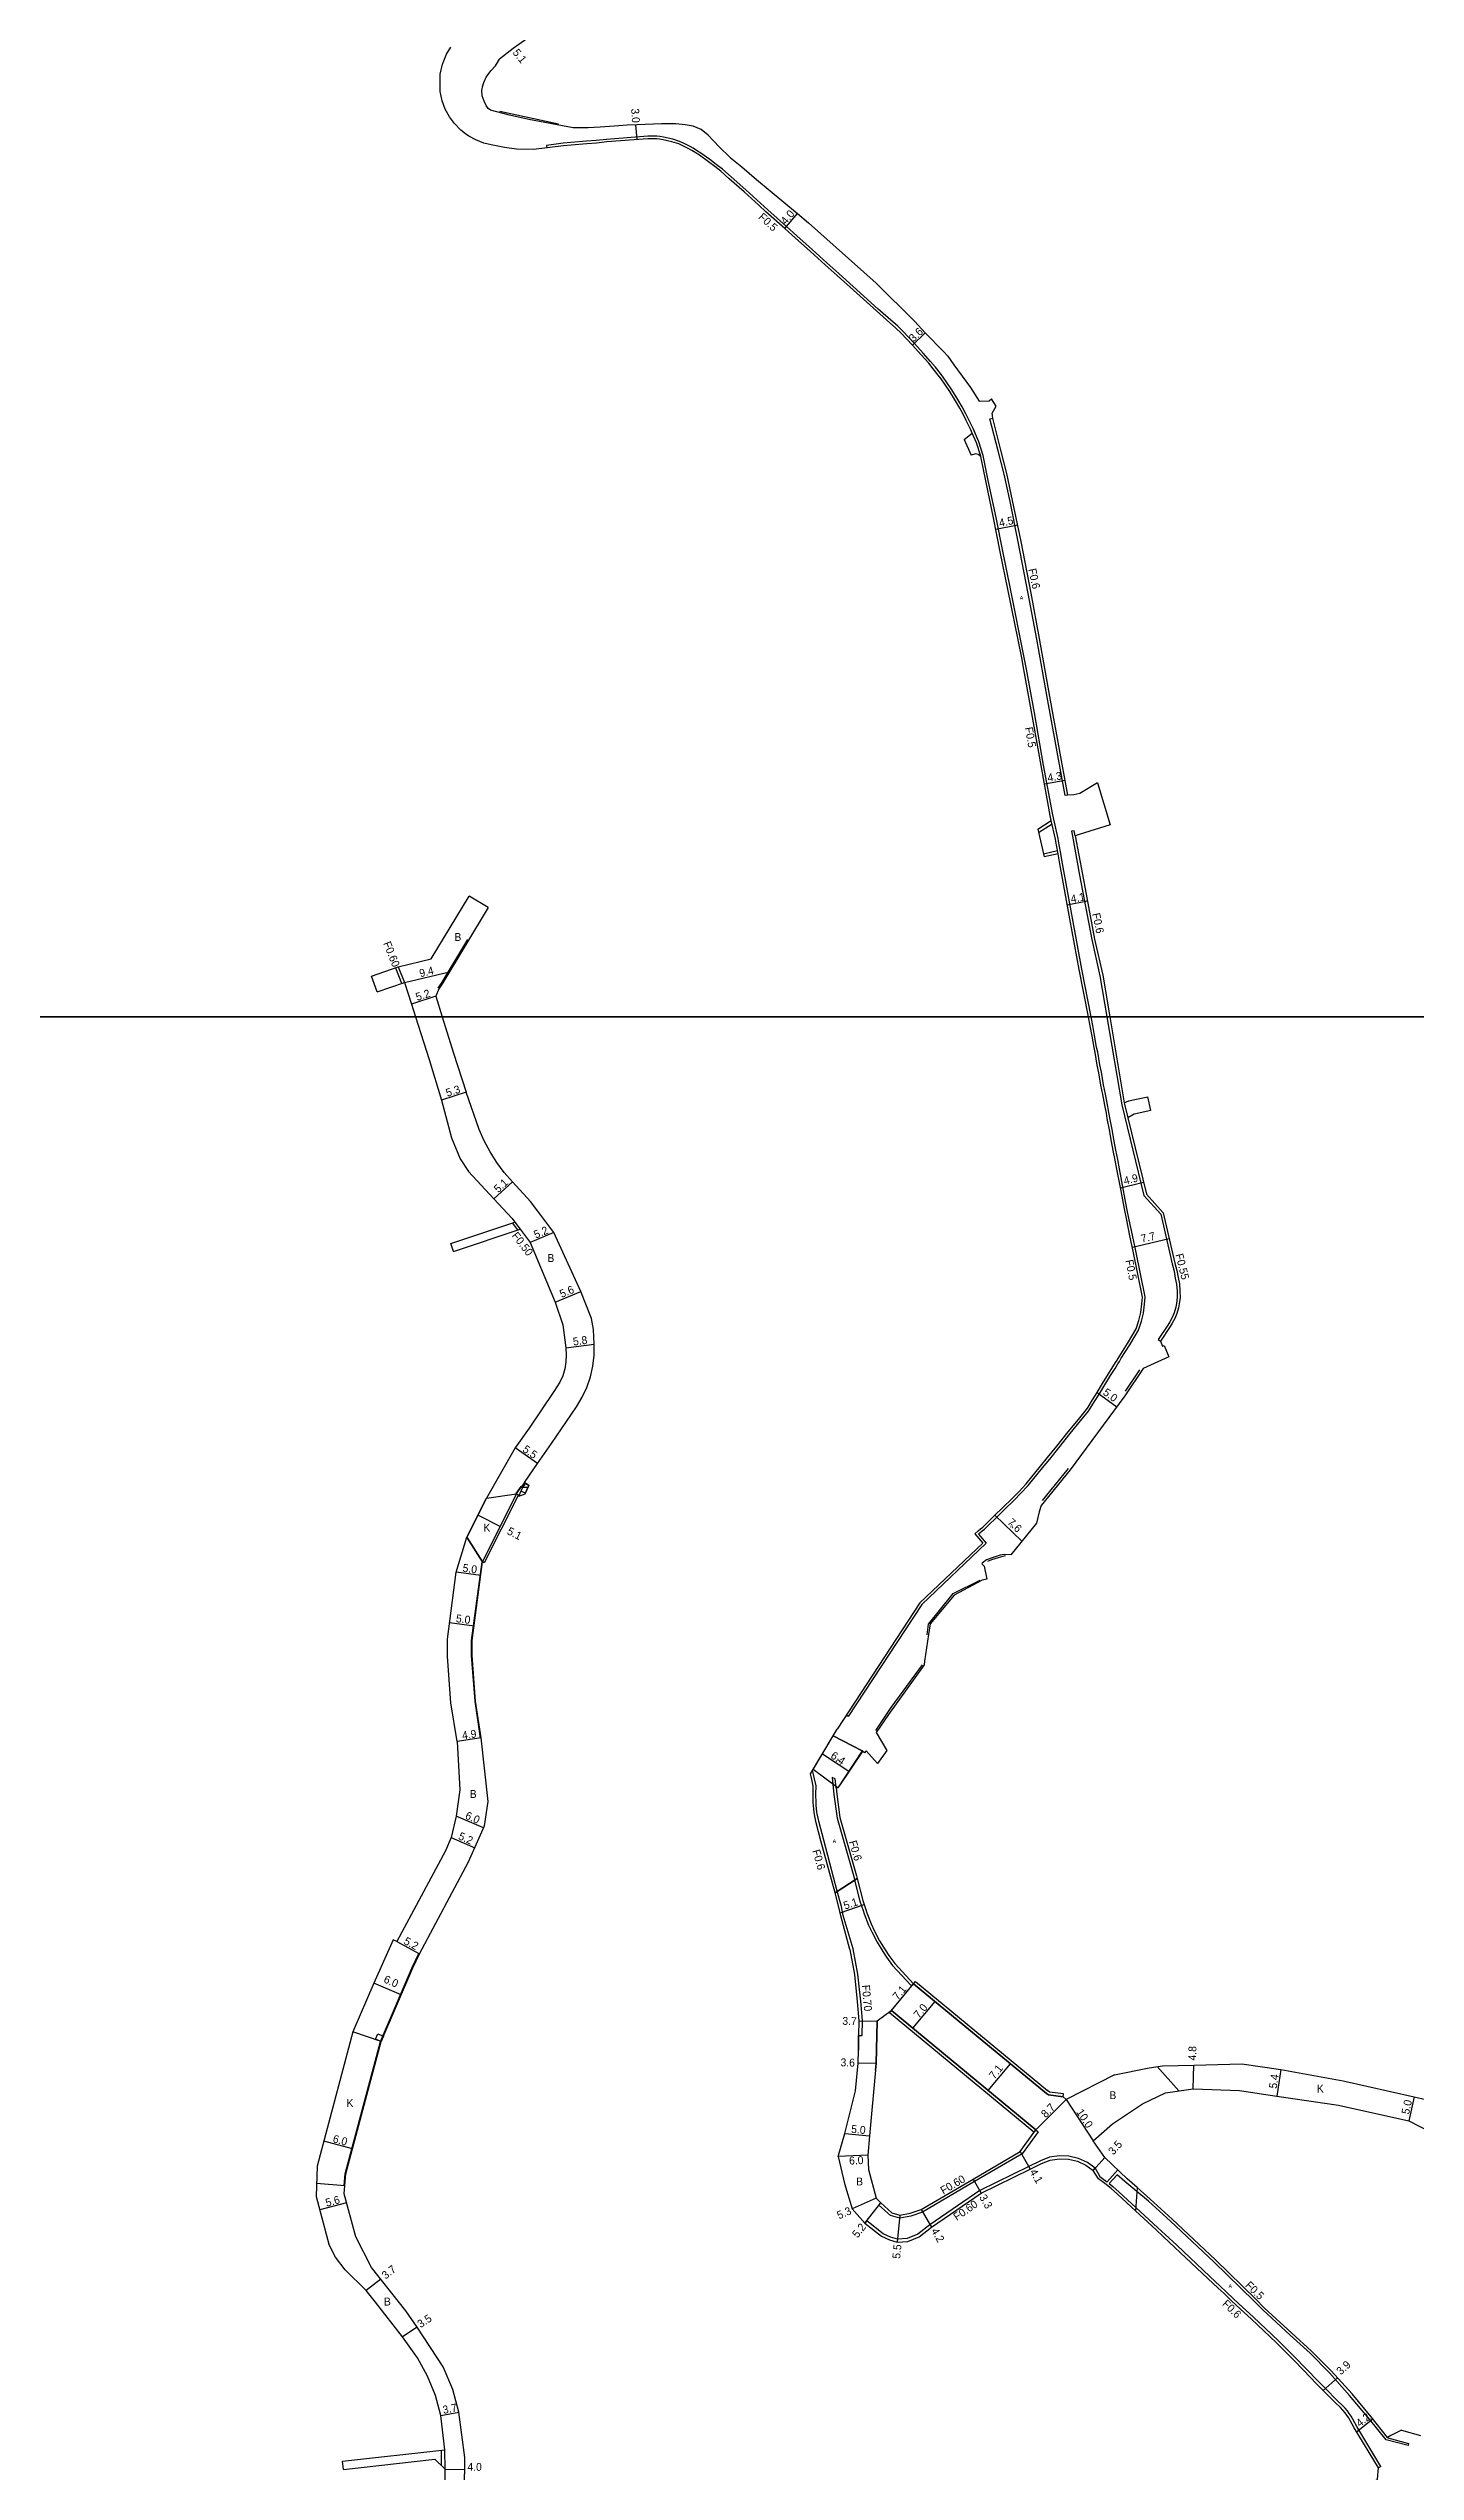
# Model space of a CAD drawing. Header units: metres. Extents: x -4000 to 0, y -102000 to -99000.
# Drawn here: x -3723.3 to -3446.6, y -101694.4 to -101204 of the extents above; entities that cross this region are included whole.
import ezdxf

# ---------------------------------------------------------------- set-up
doc = ezdxf.new("R2010")
doc.units = ezdxf.units.M
doc.header["$LTSCALE"] = 2.5
for name, color, linetype in [('その他', 7, 'Continuous'), ('側溝・桝', 7, 'Continuous'), ('図郭', 7, 'Continuous'), ('幅員', 7, 'Continuous'), ('歩道・分離帯・安全施設', 7, 'Continuous'), ('舗装', 7, 'Continuous'), ('道路', 7, 'Continuous')]:
    doc.layers.add(name, color=color, linetype=linetype)
doc.styles.get("Standard").update_dxf_attribs({"font": ''})
doc.styles.add('YOKO_DECO', font='')
doc.styles.get('Standard').set_extended_font_data('@MS PGothic')
doc.styles.get('YOKO_DECO').set_extended_font_data('MS PGothic')

msp = doc.modelspace()

# ---------------------------------------------------------------- linework, layer by layer
at = {"layer": 'その他'}
for points in [[(-3626.99, -101494.25), (-3627.56, -101495.07)], [(-3626.79, -101494.39), (-3627.36, -101495.21)], [(-3626.99, -101494.25), (-3626.1, -101494.86), (-3626.9, -101496.61)], [(-3627.56, -101495.07), (-3627.36, -101495.21), (-3628.2, -101497.07)], [(-3626.9, -101496.61), (-3628.2, -101497.07)], [(-3626.79, -101496.38), (-3627.7, -101495.96)], [(-3626.27, -101495.24), (-3627.36, -101495.21)]]:
    msp.add_lwpolyline(points, dxfattribs=at)
at = {"layer": '側溝・桝'}
for points in [[(-3512.29, -101400), (-3512.3, -101399.96), (-3514.16, -101390.31), (-3516.09, -101380.05), (-3518.12, -101368.93), (-3518.51, -101366.59), (-3518.9, -101364.45), (-3518.97, -101363.92), (-3520.07, -101359.12), (-3521.9, -101349.04), (-3523.77, -101338.5), (-3525.4, -101329.61), (-3525.82, -101327.24), (-3528.64, -101313.35), (-3530.16, -101305.78), (-3531.54, -101298.91), (-3533.11, -101291.43), (-3534.13, -101286.38), (-3535.03, -101283.64), (-3536.19, -101280.95), (-3537.09, -101279.05), (-3537.64, -101277.93), (-3538.39, -101276.54), (-3539.27, -101275.04), (-3540.47, -101273.12), (-3541.49, -101271.64), (-3542.23, -101270.57), (-3542.81, -101269.8), (-3543.82, -101268.52), (-3544.77, -101267.38), (-3546.3, -101265.67), (-3548.06, -101263.72), (-3549.27, -101262.42), (-3550.34, -101261.29), (-3551.44, -101260.23), (-3553.34, -101258.55), (-3555.38, -101256.75), (-3563.36, -101249.57), (-3565.77, -101247.4), (-3568.76, -101244.73), (-3571.83, -101241.97), (-3573.95, -101240.07), (-3577.75, -101236.67), (-3579.21, -101235.32), (-3582.19, -101232.66), (-3585.17, -101229.99), (-3586.91, -101228.46), (-3588.15, -101227.49), (-3589.43, -101226.52), (-3591.28, -101225.2), (-3592.13, -101224.65), (-3592.81, -101224.22), (-3593.45, -101223.85), (-3594.69, -101223.24), (-3595.58, -101222.85), (-3596.98, -101222.39), (-3598.81, -101221.96), (-3599.57, -101221.86), (-3600.16, -101221.77), (-3602, -101221.76), (-3610.36, -101222.41), (-3612.45, -101222.64), (-3614.4, -101222.8), (-3617.57, -101223.06), (-3619.12, -101223.21), (-3622.49, -101223.63), (-3622.42, -101224.16)], [(-3516.98, -101355.12), (-3517.57, -101355.22), (-3521.22, -101335.3), (-3523.31, -101323.54), (-3525.01, -101314.34), (-3527.06, -101303.89), (-3528.68, -101295.67), (-3529.9, -101290.19), (-3531.12, -101285.45), (-3532.8, -101278.97), (-3532.22, -101278.83)], [(-3534.62, -101286.6), (-3534.64, -101286.51), (-3535.52, -101283.83), (-3536.37, -101281.85)], [(-3522.94, -101362.69), (-3520.2, -101360.92)], [(-3518.98, -101366.97), (-3519.03, -101366.68), (-3519.42, -101364.53), (-3519.49, -101364.02), (-3520.35, -101360.25)], [(-3515.49, -101363.33), (-3515.71, -101362.33), (-3516.28, -101362.45), (-3516.06, -101363.45), (-3514.64, -101371.29), (-3512.16, -101384.37), (-3510.51, -101391.69), (-3509.11, -101400)], [(-3519.08, -101366.41), (-3521.92, -101367.07)], [(-3653.1, -101390.05), (-3651.85, -101393.21)], [(-3652.53, -101389.85), (-3651.28, -101393.01)], [(-3535.1, -101504.66), (-3534.84, -101504.42), (-3534.35, -101504.03), (-3533.89, -101503.65), (-3533.2, -101502.98), (-3531.41, -101501.22), (-3529.91, -101499.78), (-3527.82, -101497.75), (-3526.56, -101496.46), (-3525.01, -101494.84), (-3522.14, -101491.27), (-3520.68, -101489.51), (-3518.81, -101487.23), (-3516.51, -101484.33), (-3514.47, -101481.78), (-3512.84, -101479.77), (-3512.47, -101479.24), (-3511.59, -101477.81), (-3510.62, -101476.27), (-3509.55, -101474.48), (-3508.36, -101472.55), (-3507.44, -101471.13), (-3506.9, -101470.24), (-3506.58, -101469.72), (-3506.19, -101469.08), (-3504.49, -101466.35), (-3503.41, -101464.53), (-3502.68, -101463.39), (-3502.11, -101461.56), (-3501.71, -101459.93), (-3501.47, -101458.15), (-3501.35, -101456.66), (-3503.24, -101447.33), (-3503.93, -101444.17), (-3504.59, -101441.05), (-3505.04, -101438.75), (-3505.73, -101435.11), (-3506.57, -101430.75), (-3506.92, -101428.88), (-3507.28, -101426.97), (-3507.63, -101425.15), (-3508.05, -101422.76), (-3508.52, -101420.46), (-3508.69, -101419.37), (-3508.93, -101418.12), (-3509.38, -101415.64), (-3509.78, -101413.72), (-3510.19, -101411.2), (-3510.53, -101409.69), (-3510.96, -101407.11), (-3511.19, -101406.11), (-3511.59, -101403.8), (-3511.98, -101401.73), (-3512.29, -101400)], [(-3509.11, -101400), (-3506.11, -101417.79), (-3501.6, -101436.13), (-3498.21, -101439.93), (-3495.91, -101449.97), (-3495.52, -101451.44), (-3495.27, -101452.85), (-3495, -101454.1), (-3494.89, -101455.49), (-3494.86, -101456.73), (-3495.02, -101458), (-3495.16, -101458.76), (-3495.51, -101459.86), (-3495.89, -101460.82), (-3496.35, -101461.7), (-3496.79, -101462.37), (-3498.7, -101465.31), (-3498.22, -101465.62)], [(-3505.58, -101417.41), (-3505.55, -101417.67), (-3504.86, -101420.43)], [(-3629.45, -101441.69), (-3628.36, -101443.12)], [(-3628.95, -101441.52), (-3627.85, -101442.95)], [(-3563.69, -101576.96), (-3565.17, -101571.26), (-3566.42, -101566.6), (-3567.34, -101563.02), (-3567.72, -101561.29), (-3567.79, -101560.87), (-3567.86, -101560.29), (-3567.92, -101559.53), (-3567.95, -101559.02), (-3567.99, -101557.27), (-3567.97, -101555.62), (-3568.27, -101554.17), (-3568.67, -101552.47)], [(-3563.9, -101556.03), (-3564.11, -101554.21), (-3564.67, -101553.96), (-3564.37, -101557.35), (-3563.71, -101562.18), (-3560.32, -101573.99), (-3560.17, -101574.69)], [(-3560.48, -101588.61), (-3562.46, -101581.84), (-3562.84, -101580.03), (-3563.69, -101576.96)], [(-3560.17, -101574.69), (-3559.1, -101578.98), (-3558.46, -101580.86), (-3558.23, -101581.54), (-3557.32, -101583.78), (-3556.7, -101585.13), (-3555.62, -101587.26), (-3554.45, -101589.14), (-3553.7, -101590.28), (-3552.49, -101592), (-3548.69, -101596.05)], [(-3559.36, -101606.15), (-3558.66, -101606.17), (-3558.58, -101603.13), (-3558.92, -101599.19), (-3559.5, -101593.72), (-3560.48, -101588.61)], [(-3548.69, -101596.05), (-3548.24, -101595.66)], [(-3523.48, -101625.26), (-3522.99, -101625.62), (-3526.26, -101630.07), (-3535.88, -101635.71), (-3546.44, -101641.89), (-3548.8, -101642.7), (-3551.01, -101643.09), (-3552.91, -101642.56), (-3555.26, -101640.48), (-3554.86, -101640.03)], [(-3511.85, -101633.46), (-3511.5, -101632.97), (-3513.05, -101631.84), (-3514.85, -101631.01), (-3516.78, -101630.55), (-3518.76, -101630.47), (-3520.72, -101630.79), (-3522.55, -101631.48), (-3524.87, -101632.62), (-3534.82, -101637.52), (-3544.92, -101644.48), (-3547.36, -101646.35), (-3549.52, -101647.21), (-3551.46, -101647.34), (-3552.91, -101646.92), (-3554.41, -101646.26), (-3557.72, -101643.64), (-3558.09, -101644.11)], [(-3511.5, -101632.97), (-3510.53, -101634.7), (-3509.17, -101635.68), (-3509.08, -101635.75), (-3507.45, -101633.95), (-3506.9, -101633.34)], [(-3503.02, -101637.73), (-3505.44, -101635.68), (-3507.02, -101634.32), (-3508.64, -101636.1), (-3507.87, -101636.71), (-3506.61, -101637.83), (-3503.25, -101640.95)], [(-3453.64, -101693.38), (-3458.53, -101685.28), (-3459.36, -101683.77), (-3459.69, -101683.18), (-3460.04, -101682.61), (-3460.41, -101682.12), (-3460.9, -101681.55), (-3461.41, -101681.04), (-3462.48, -101679.99), (-3464.89, -101677.57), (-3466.23, -101676.23), (-3468.9, -101673.45), (-3471.02, -101671.31), (-3474.44, -101667.88), (-3479.45, -101663.13), (-3481.75, -101661.02), (-3483.39, -101659.48), (-3485, -101657.93), (-3486.15, -101656.85), (-3488.25, -101654.88), (-3494.95, -101648.59), (-3497.32, -101646.39), (-3498.76, -101645.04), (-3503.25, -101640.95)], [(-3452.31, -101687.48), (-3452.25, -101687.56), (-3448.05, -101688.68), (-3448.16, -101689.12), (-3448.4, -101689.07), (-3452.57, -101687.96), (-3455.92, -101683.75), (-3459.97, -101679.02), (-3464.04, -101674.41), (-3467.98, -101670.4), (-3471.98, -101666.8), (-3477.55, -101661.65), (-3479.29, -101659.89), (-3487.47, -101651.94), (-3496.21, -101643.69), (-3500.67, -101639.66), (-3503.02, -101637.73)], [(-3643.76, -101693.23), (-3643.8, -101690.04)], [(-3643.06, -101693.93), (-3643.1, -101689.96)], [(-3453.64, -101693.38), (-3454.15, -101693.64)]]:
    msp.add_lwpolyline(points, dxfattribs=at)
at = {"layer": '側溝・桝', "flags": 128}
for points in [[(-3535.1, -101504.66), (-3533.55, -101506.51), (-3546.58, -101518.92), (-3561.44, -101541.58)], [(-3561.44, -101541.58), (-3561.86, -101541.31)]]:
    msp.add_lwpolyline(points, dxfattribs=at)
at = {"layer": '側溝・桝'}
msp.add_lwpolyline([(-3656.01, -101607.37), (-3657.12, -101606.89), (-3656.64, -101605.79), (-3655.54, -101606.26)], close=True, dxfattribs=at)
at = {"layer": '図郭'}
for points in [[(-4000, -101400), (-4000, -100800), (-3200, -100800), (-3200, -101400)], [(-4000, -102000), (-4000, -101400), (-3200, -101400), (-3200, -102000)]]:
    msp.add_lwpolyline(points, close=True, dxfattribs=at)
msp.add_lwpolyline([(-4000, -101400), (-3200, -101400)], dxfattribs=at)
at = {"layer": '幅員', "flags": 128}
for points in [[(-3604.5, -101219.47), (-3604.27, -101222.47)], [(-3574.3, -101240.46), (-3571.73, -101237.39)], [(-3548.44, -101264.07), (-3545.86, -101261.57)], [(-3531.6, -101301.33), (-3527.16, -101300.41)], [(-3521.74, -101352.85), (-3517.53, -101352.08)], [(-3517.13, -101377.31), (-3513.05, -101376.54)], [(-3644.92, -101395.83), (-3649.87, -101397.43)], [(-3506.37, -101434.57), (-3501.66, -101433.42)], [(-3503.95, -101446.59), (-3496.49, -101444.88)], [(-3511.07, -101475.99), (-3507.12, -101478.91)], [(-3531.77, -101500.84), (-3526.32, -101506.12)], [(-3566.67, -101549.16), (-3561.36, -101552.64)], [(-3563.09, -101581.29), (-3558.25, -101579.65)], [(-3552.76, -101601.14), (-3548.24, -101595.66)], [(-3548.35, -101604.66), (-3543.89, -101599.25)], [(-3533.1, -101617.29), (-3528.61, -101611.84)], [(-3523.48, -101625.26), (-3517.32, -101619.11)], [(-3517.32, -101619.11), (-3511.85, -101627.48)], [(-3465.3, -101677.98), (-3462.46, -101675.4)], [(-3643.88, -101683.07), (-3640.25, -101682.37)], [(-3458.58, -101686.32), (-3455.31, -101683.72)]]:
    msp.add_lwpolyline(points, dxfattribs=at)
at = {"layer": '幅員'}
for points in [[(-3651.28, -101393.01), (-3642.17, -101390.87)], [(-3638.77, -101415.21), (-3643.8, -101416.86)], [(-3629.42, -101433.39), (-3633.16, -101436.85)], [(-3621.01, -101443.62), (-3625.8, -101445.63)], [(-3620.76, -101457.7), (-3615.59, -101455.55)], [(-3618.61, -101466.99), (-3612.86, -101466.22)], [(-3624.32, -101490.36), (-3628.85, -101487.24)], [(-3636.37, -101500.83), (-3631.86, -101503.1)], [(-3635.83, -101513.02), (-3640.79, -101512.36)], [(-3642.14, -101522.57), (-3637.18, -101523.22)], [(-3635.75, -101545.92), (-3640.6, -101546.65)], [(-3635.28, -101564.14), (-3640.78, -101561.73)], [(-3641.81, -101566.07), (-3637.05, -101568.16)], [(-3652.83, -101587.13), (-3648.24, -101589.59)], [(-3651.96, -101597.92), (-3657.48, -101595.56)], [(-3559.28, -101603.15), (-3555.58, -101603.25)], [(-3555.82, -101611.83), (-3559.42, -101611.74)], [(-3491.66, -101616.94), (-3491.5, -101612.15)], [(-3473.9, -101613.05), (-3474.7, -101618.39)], [(-3446.89, -101618.55), (-3447.97, -101623.43)], [(-3562.13, -101625.97), (-3557.15, -101626.43)], [(-3661.79, -101629.06), (-3667.59, -101627.52)], [(-3557.51, -101630.35), (-3563.5, -101630.65)], [(-3526.67, -101629.62), (-3524.6, -101633.16)], [(-3511.85, -101633.46), (-3509.52, -101630.84)], [(-3536.18, -101635.19), (-3534.52, -101638.04)], [(-3663.01, -101639.99), (-3668.41, -101641.45)], [(-3555.78, -101639.08), (-3560.63, -101641.2)], [(-3558.09, -101644.11), (-3554.86, -101640.03)], [(-3546.69, -101641.34), (-3544.57, -101644.96)], [(-3550.98, -101642.47), (-3551.52, -101647.95)], [(-3656.08, -101655.44), (-3658.99, -101657.73)], [(-3648.72, -101665.17), (-3651.64, -101667.1)], [(-3643.06, -101693.93), (-3639.06, -101693.97)]]:
    msp.add_lwpolyline(points, dxfattribs=at)
at = {"layer": '歩道・分離帯・安全施設'}
for points in [[(-3620.12, -101219.32), (-3631.98, -101216.78)], [(-3644.43, -101394.19), (-3643.66, -101392.99), (-3638.42, -101384.31)], [(-3505.34, -101475.73), (-3502.45, -101471.4)], [(-3522.15, -101497.87), (-3516.86, -101491.38)], [(-3628.64, -101496.47), (-3627.64, -101495.01)], [(-3637.68, -101526.21), (-3635.57, -101510.27)], [(-3635.85, -101545.94), (-3636.96, -101538.49), (-3637.67, -101529.21), (-3637.68, -101526.22)], [(-3563.16, -101555.56), (-3558.55, -101548.72)], [(-3663.44, -101636.49), (-3663.24, -101634.13), (-3656.11, -101607.33), (-3649.69, -101592.38), (-3648.33, -101589.54)], [(-3559.35, -101606.15), (-3559.38, -101609.14)], [(-3555.95, -101613.15), (-3555.83, -101611.83), (-3555.59, -101603.25)], [(-3507.59, -101614.08), (-3517.32, -101619.11)]]:
    msp.add_lwpolyline(points, dxfattribs=at)
at = {"layer": '歩道・分離帯・安全施設', "flags": 128}
for points in [[(-3533.19, -101510.15), (-3532.38, -101509.83), (-3531.02, -101509.38), (-3529.65, -101508.98)], [(-3545.51, -101525.03), (-3545.23, -101522.89), (-3540.21, -101516.69), (-3534.77, -101513.96)], [(-3555.88, -101544.41), (-3552.75, -101539.74), (-3546.44, -101531.14)]]:
    msp.add_lwpolyline(points, dxfattribs=at)
at = {"layer": '舗装'}
for points in [[(-3634.67, -101497.41), (-3628.56, -101496.53)], [(-3638.63, -101505.3), (-3635.47, -101510.28)], [(-3558.66, -101548.54), (-3564.47, -101545.52)], [(-3563.56, -101556), (-3568.56, -101552.29)], [(-3656.01, -101607.37), (-3661.7, -101605.4)], [(-3494.57, -101617.35), (-3498.94, -101612.43)], [(-3669.06, -101636.01), (-3663.35, -101636.5)]]:
    msp.add_lwpolyline(points, dxfattribs=at)
at = {"layer": '道路'}
for points in [[(-3589.96, -101124.76), (-3588.03, -101129.83), (-3586.81, -101134.31), (-3586.01, -101138.84), (-3583.25, -101159.76), (-3583.37, -101163.74), (-3583.68, -101166.74), (-3584.64, -101169.52), (-3585.74, -101172.12), (-3587.22, -101173.88), (-3588.69, -101175.64), (-3593.11, -101179.31), (-3601.16, -101184.77), (-3605.99, -101188.05), (-3622.1, -101199), (-3629.29, -101204), (-3632.01, -101206.2)], [(-3601.92, -101222.29), (-3601.98, -101222.29), (-3610.31, -101222.94), (-3612.4, -101223.16), (-3614.35, -101223.32), (-3617.53, -101223.58), (-3619.06, -101223.74), (-3625.13, -101224.49), (-3628.6, -101224.37), (-3631, -101224.03), (-3633.72, -101223.53), (-3635.21, -101223.17), (-3636.83, -101222.54), (-3638.23, -101221.77), (-3638.92, -101221.3), (-3639.84, -101220.57), (-3641.16, -101219.21), (-3642.17, -101217.83), (-3643.01, -101216.29), (-3643.64, -101214.59), (-3644.03, -101212.73), (-3644.03, -101209.21), (-3643.56, -101207.19), (-3642.73, -101205.17), (-3641.88, -101203.77)], [(-3589.83, -101221.54), (-3591.21, -101220.42), (-3592.83, -101219.77), (-3594.47, -101219.45), (-3596.31, -101219.27), (-3599.23, -101219.25), (-3604.16, -101219.45), (-3606.16, -101219.57), (-3608.83, -101219.76), (-3611.65, -101219.97), (-3614.08, -101220.08), (-3617.09, -101220.06), (-3626.11, -101218.37), (-3630.03, -101217.52), (-3633.84, -101216.51), (-3634.3, -101216.17), (-3634.71, -101215.59), (-3635.15, -101214.67), (-3635.52, -101213.61), (-3635.63, -101212.57), (-3635.5, -101211.81), (-3635.19, -101210.9), (-3634.71, -101209.86), (-3633.8, -101208.56), (-3632.84, -101207.52), (-3632.01, -101206.2)], [(-3537.97, -101283.15), (-3536.37, -101281.85), (-3536.67, -101281.17), (-3537.56, -101279.28), (-3538.11, -101278.17), (-3538.85, -101276.8), (-3539.72, -101275.32), (-3540.91, -101273.41), (-3541.93, -101271.94), (-3542.65, -101270.87), (-3543.22, -101270.12), (-3544.23, -101268.85), (-3545.17, -101267.73), (-3546.69, -101266.02), (-3548.44, -101264.07), (-3549.65, -101262.78), (-3550.71, -101261.66), (-3551.8, -101260.62), (-3553.69, -101258.95), (-3555.73, -101257.14), (-3563.72, -101249.96), (-3566.12, -101247.8), (-3569.11, -101245.12), (-3572.18, -101242.36), (-3574.3, -101240.46), (-3578.11, -101237.06), (-3579.56, -101235.71), (-3582.54, -101233.05), (-3585.52, -101230.38), (-3587.25, -101228.86), (-3588.47, -101227.9), (-3589.74, -101226.94), (-3591.58, -101225.64), (-3592.41, -101225.09), (-3593.08, -101224.67), (-3593.69, -101224.32), (-3594.92, -101223.72), (-3595.77, -101223.34), (-3597.12, -101222.9), (-3598.91, -101222.48), (-3599.64, -101222.38), (-3600.2, -101222.3), (-3601.92, -101222.29)], [(-3589.83, -101221.54), (-3587.55, -101223.91), (-3585.35, -101226.06), (-3582.99, -101227.95), (-3579.99, -101230.51)], [(-3569.49, -101239.3), (-3555.83, -101251.55), (-3547.98, -101259.3)], [(-3542.14, -101265.33), (-3541.3, -101266.26), (-3540.11, -101268.03), (-3536.74, -101272.65), (-3534.94, -101275.41), (-3532.95, -101275.31), (-3532.48, -101274.93)], [(-3531.5, -101276.43), (-3532.48, -101274.93)], [(-3511.03, -101352.65), (-3514.6, -101354.81), (-3515.81, -101355.09), (-3516.98, -101355.12), (-3520.62, -101335.19), (-3522.71, -101323.44), (-3524.41, -101314.23), (-3526.47, -101303.78), (-3528.18, -101295.48), (-3529.35, -101290.04), (-3530.54, -101285.31), (-3532.22, -101278.83), (-3532.33, -101277.83), (-3531.5, -101276.43)], [(-3537.97, -101283.15), (-3536.58, -101286.32)], [(-3523.09, -101362.02), (-3520.35, -101360.25), (-3520.58, -101359.22), (-3522.42, -101349.14), (-3524.29, -101338.6), (-3525.92, -101329.7), (-3526.34, -101327.34), (-3529.15, -101313.45), (-3530.68, -101305.88), (-3532.06, -101299.02), (-3533.62, -101291.53), (-3534.62, -101286.6), (-3535.17, -101286.17), (-3535.7, -101286.08), (-3536.58, -101286.32)], [(-3511.03, -101352.65), (-3508.46, -101361.12)], [(-3523.09, -101362.02), (-3521.79, -101367.62)], [(-3508.46, -101361.12), (-3514.69, -101363.06), (-3515.49, -101363.33), (-3514.07, -101371.17), (-3511.59, -101384.25), (-3509.94, -101391.56), (-3508.52, -101400)], [(-3512.83, -101400), (-3514.68, -101390.4), (-3516.61, -101380.15), (-3518.64, -101369.02), (-3518.98, -101366.97), (-3521.79, -101367.62)], [(-3645.86, -101388.28), (-3638.17, -101375.55)], [(-3634.32, -101377.88), (-3638.17, -101375.55)], [(-3634.32, -101377.88), (-3643.5, -101393.08), (-3644.28, -101394.29)], [(-3657.93, -101391.75), (-3652.53, -101389.85), (-3645.86, -101388.28)], [(-3656.8, -101394.96), (-3657.93, -101391.75)], [(-3656.8, -101394.96), (-3651.28, -101393.01), (-3649.87, -101397.43), (-3649.05, -101400)], [(-3644.28, -101394.29), (-3644.92, -101395.83), (-3643.63, -101400)], [(-3649.05, -101400), (-3646.29, -101408.63), (-3643.8, -101416.86)], [(-3643.63, -101400), (-3641.36, -101407.32)], [(-3535.81, -101504.6), (-3535.18, -101504.02), (-3534.68, -101503.62), (-3534.24, -101503.26), (-3533.56, -101502.61), (-3531.77, -101500.84), (-3530.28, -101499.4), (-3528.2, -101497.37), (-3526.93, -101496.09), (-3525.41, -101494.49), (-3522.55, -101490.94), (-3521.09, -101489.17), (-3519.22, -101486.9), (-3516.92, -101484), (-3514.88, -101481.45), (-3513.26, -101479.45), (-3512.91, -101478.95), (-3512.03, -101477.53), (-3511.07, -101475.99), (-3510, -101474.21), (-3508.81, -101472.27), (-3507.89, -101470.85), (-3507.35, -101469.96), (-3507.02, -101469.44), (-3506.64, -101468.81), (-3504.94, -101466.08), (-3503.86, -101464.25), (-3503.16, -101463.16), (-3502.61, -101461.42), (-3502.23, -101459.83), (-3502, -101458.1), (-3501.88, -101456.69), (-3503.76, -101447.44), (-3504.45, -101444.28), (-3505.1, -101441.16), (-3505.56, -101438.85), (-3506.24, -101435.21), (-3507.09, -101430.85), (-3507.44, -101428.98), (-3507.8, -101427.07), (-3508.15, -101425.25), (-3508.56, -101422.85), (-3509.04, -101420.55), (-3509.21, -101419.46), (-3509.45, -101418.21), (-3509.9, -101415.74), (-3510.3, -101413.81), (-3510.71, -101411.3), (-3511.05, -101409.79), (-3511.48, -101407.21), (-3511.71, -101406.22), (-3512.11, -101403.89), (-3512.5, -101401.82), (-3512.82, -101400.06), (-3512.83, -101400)], [(-3508.52, -101400), (-3505.58, -101417.41), (-3504.65, -101416.98), (-3503.14, -101416.66), (-3500.83, -101416.16)], [(-3641.36, -101407.32), (-3638.77, -101415.21)], [(-3625.74, -101437.37), (-3629.42, -101433.39), (-3631.06, -101431.47), (-3632.57, -101429.45), (-3633.93, -101427.32), (-3635.13, -101425.09), (-3636.18, -101422.79), (-3638.77, -101415.21)], [(-3500.24, -101418.93), (-3500.83, -101416.16)], [(-3643.8, -101416.86), (-3641.75, -101424.46), (-3639.98, -101428.7), (-3638.33, -101431.26), (-3633.16, -101436.85), (-3629.48, -101440.83), (-3628.95, -101441.52)], [(-3500.24, -101418.93), (-3503.55, -101419.7), (-3504.86, -101420.43), (-3501.07, -101435.85), (-3497.68, -101439.66), (-3495.36, -101449.83), (-3494.96, -101451.32), (-3494.71, -101452.74), (-3494.43, -101454.01), (-3494.32, -101455.46), (-3494.29, -101456.76), (-3494.46, -101458.09), (-3494.61, -101458.9), (-3494.97, -101460.05), (-3495.37, -101461.06), (-3495.86, -101461.99), (-3496.31, -101462.68), (-3498.22, -101465.62), (-3497.88, -101466.66), (-3497.48, -101466.51)], [(-3624.25, -101439.33), (-3625.74, -101437.37)], [(-3612.86, -101466.22), (-3613, -101463.29), (-3613.43, -101461.05), (-3615.59, -101455.55), (-3621.01, -101443.62), (-3624.25, -101439.33)], [(-3641.87, -101445.86), (-3628.95, -101441.52)], [(-3641.33, -101447.47), (-3627.85, -101442.95)], [(-3627.85, -101442.95), (-3625.8, -101445.63), (-3620.76, -101457.7), (-3619.24, -101462.35), (-3618.61, -101466.99), (-3618.51, -101468.41), (-3618.58, -101469.84), (-3618.82, -101471.24), (-3619.24, -101472.61), (-3619.81, -101473.91), (-3621.01, -101475.81)], [(-3641.33, -101447.47), (-3641.87, -101445.86)], [(-3626.9, -101496.61), (-3626.1, -101494.86), (-3626.99, -101494.25), (-3624.32, -101490.36), (-3621.53, -101486.32), (-3616.47, -101478.92), (-3616.46, -101478.9), (-3615.3, -101476.99), (-3614.35, -101474.97), (-3613.63, -101472.86), (-3613.13, -101470.68), (-3612.88, -101468.46), (-3612.86, -101466.22)], [(-3496.58, -101468.81), (-3501.75, -101471.14), (-3505.5, -101476.72), (-3516.55, -101491.66), (-3522.42, -101498.87), (-3522.83, -101500.16), (-3523.35, -101502.47), (-3528.53, -101508.84)], [(-3497.48, -101466.51), (-3496.58, -101468.81)], [(-3621.01, -101475.81), (-3626.06, -101483.2), (-3628.85, -101487.24), (-3634.67, -101497.41), (-3638.63, -101505.3)], [(-3634.67, -101497.41), (-3638.63, -101505.3)], [(-3635.47, -101510.28), (-3628.56, -101496.53)], [(-3628.56, -101496.53), (-3627.56, -101495.07)], [(-3627.56, -101495.07), (-3627.36, -101495.21), (-3628.2, -101497.07)], [(-3626.9, -101496.61), (-3628.2, -101497.07)], [(-3641.85, -101538.85), (-3642.57, -101529.41), (-3642.58, -101525.9), (-3640.79, -101512.36), (-3638.63, -101505.3)], [(-3637.58, -101526.22), (-3635.47, -101510.28)], [(-3635.75, -101545.92), (-3636.86, -101538.47), (-3637.57, -101529.21), (-3637.58, -101526.22)], [(-3640.6, -101546.65), (-3641.85, -101538.85)], [(-3640.6, -101546.65), (-3640.05, -101556.43), (-3640.78, -101561.73), (-3641.81, -101566.07), (-3642.98, -101568.74), (-3652.83, -101587.13), (-3653.53, -101586.75), (-3657.48, -101595.56), (-3661.7, -101605.4), (-3668.94, -101632.6)], [(-3648.24, -101589.59), (-3638.3, -101571.01), (-3635.1, -101563.72), (-3634.31, -101558.77), (-3635.75, -101545.92)], [(-3564.13, -101577.24), (-3565.73, -101571.41), (-3566.98, -101566.75), (-3567.94, -101563.07), (-3568.3, -101561.41), (-3568.37, -101560.96), (-3568.44, -101560.35), (-3568.5, -101559.57), (-3568.53, -101559.05), (-3568.58, -101557.28), (-3568.55, -101555.68), (-3568.84, -101554.3), (-3569.1, -101553.19), (-3564.47, -101545.52), (-3563.7, -101544.12)], [(-3555.52, -101551.06), (-3557.83, -101548.56), (-3558.17, -101548.92), (-3558.66, -101548.54), (-3563.56, -101556), (-3563.9, -101556.03), (-3563.79, -101557.29), (-3563.13, -101562.05), (-3559.76, -101573.85), (-3559.65, -101574.35)], [(-3555.78, -101544.85), (-3553.67, -101548.48)], [(-3553.67, -101548.48), (-3555.52, -101551.06)], [(-3559.65, -101574.35), (-3564.13, -101577.24)], [(-3564.13, -101577.24), (-3559.65, -101574.35)], [(-3561.16, -101588.74), (-3562.95, -101581.94), (-3563.33, -101580.15), (-3564.13, -101577.24)], [(-3559.65, -101574.35), (-3558.53, -101578.81), (-3557.9, -101580.67), (-3557.67, -101581.33), (-3556.78, -101583.55), (-3556.17, -101584.87), (-3555.1, -101586.97), (-3553.95, -101588.82), (-3553.21, -101589.95), (-3552.04, -101591.6), (-3548.24, -101595.66)], [(-3663.35, -101636.5), (-3663.14, -101634.15), (-3656.01, -101607.37), (-3649.6, -101592.42), (-3648.24, -101589.59)], [(-3561.16, -101588.74), (-3560.2, -101593.82), (-3559.62, -101599.26), (-3559.28, -101603.15), (-3559.36, -101606.15)], [(-3523.48, -101625.26), (-3552.69, -101601.06), (-3548.24, -101595.66)], [(-3521.31, -101617.86), (-3548.24, -101595.66), (-3547.86, -101595.19), (-3521.11, -101617.25)], [(-3548.24, -101595.66), (-3521.31, -101617.86)], [(-3548.24, -101595.66), (-3521.31, -101617.86)], [(-3523.48, -101625.26), (-3552.69, -101601.06)], [(-3559.39, -101609.14), (-3559.36, -101606.15)], [(-3555.58, -101603.25), (-3555.82, -101611.83), (-3555.94, -101613.15)], [(-3563.5, -101630.65), (-3562.13, -101625.97), (-3559.96, -101617.36), (-3559.42, -101611.74), (-3559.39, -101609.14)], [(-3507.59, -101614.08), (-3500.57, -101612.67), (-3497.87, -101612.27), (-3491.5, -101612.15), (-3481.78, -101611.87), (-3473.9, -101613.05)], [(-3555.94, -101613.15), (-3557.15, -101626.43), (-3557.51, -101630.35), (-3557.37, -101633.24), (-3555.78, -101639.08), (-3554.86, -101640.03)], [(-3507.59, -101614.08), (-3517.32, -101619.11), (-3517.97, -101618.53), (-3520.94, -101618.16), (-3521.31, -101617.86)], [(-3521.31, -101617.86), (-3520.94, -101618.16), (-3517.97, -101618.53), (-3517.89, -101617.94), (-3520.7, -101617.59), (-3521.11, -101617.25)], [(-3509.52, -101630.84), (-3511.85, -101627.48), (-3507.99, -101624.02), (-3501.89, -101619.98), (-3497.27, -101617.72), (-3491.66, -101616.94), (-3482.27, -101617.26), (-3474.7, -101618.39), (-3462.2, -101620.26), (-3447.97, -101623.43), (-3443.28, -101625.86), (-3438.14, -101626.74), (-3426.8, -101627.95)], [(-3473.9, -101613.05), (-3461.28, -101615.34), (-3446.89, -101618.55), (-3442.22, -101619.65)], [(-3554.86, -101640.03), (-3552.61, -101642.02), (-3550.98, -101642.47), (-3548.95, -101642.12), (-3546.69, -101641.34), (-3536.18, -101635.19), (-3526.67, -101629.62), (-3523.48, -101625.26)], [(-3563.5, -101630.65), (-3562.21, -101636.12), (-3560.63, -101641.2), (-3558.09, -101644.11)], [(-3558.09, -101644.11), (-3554.72, -101646.77), (-3553.11, -101647.49), (-3551.52, -101647.95), (-3549.38, -101647.8), (-3547.07, -101646.87), (-3544.57, -101644.96), (-3534.52, -101638.04), (-3524.6, -101633.16), (-3522.31, -101632.03), (-3520.56, -101631.38), (-3518.72, -101631.08), (-3516.86, -101631.15), (-3515.05, -101631.58), (-3513.36, -101632.36), (-3511.85, -101633.46)], [(-3502.96, -101636.88), (-3504.99, -101635.15), (-3509.52, -101630.84)], [(-3668.94, -101632.6), (-3669.16, -101638.71), (-3666.54, -101648.37)], [(-3643.43, -101673.18), (-3648.72, -101665.17), (-3651.02, -101661.86), (-3657.95, -101653.06), (-3661.14, -101646.91), (-3663.49, -101638.21), (-3663.35, -101636.5)], [(-3503.29, -101641.64), (-3506.97, -101638.23), (-3508.22, -101637.12), (-3509.5, -101636.11), (-3510.83, -101635.14), (-3511.85, -101633.46)], [(-3502.96, -101636.88), (-3503.29, -101641.64)], [(-3502.96, -101636.88), (-3503.29, -101641.64)], [(-3449.45, -101686.02), (-3451.62, -101687.1), (-3452.31, -101687.48), (-3455.6, -101683.34), (-3459.49, -101678.67), (-3463.73, -101674), (-3467.66, -101670), (-3471.67, -101666.4), (-3477.24, -101661.25), (-3478.98, -101659.48), (-3487.15, -101651.54), (-3495.9, -101643.28), (-3500.35, -101639.25), (-3502.96, -101636.88)], [(-3454.15, -101693.64), (-3459.05, -101685.56), (-3459.87, -101684.05), (-3460.19, -101683.47), (-3460.52, -101682.94), (-3460.87, -101682.48), (-3461.32, -101681.94), (-3461.82, -101681.45), (-3462.88, -101680.4), (-3465.3, -101677.98), (-3466.65, -101676.63), (-3469.32, -101673.86), (-3471.43, -101671.72), (-3474.84, -101668.3), (-3479.85, -101663.56), (-3482.15, -101661.45), (-3483.79, -101659.9), (-3485.4, -101658.35), (-3486.55, -101657.27), (-3488.65, -101655.31), (-3495.34, -101649.02), (-3497.72, -101646.82), (-3499.16, -101645.46), (-3503.29, -101641.64)], [(-3657.11, -101660.1), (-3658.99, -101657.73), (-3663.3, -101653.54), (-3665.22, -101651.02), (-3666.54, -101648.37)], [(-3651.64, -101667.1), (-3657.11, -101660.1)], [(-3643.1, -101689.96), (-3643.88, -101683.07), (-3645.01, -101679), (-3646.59, -101675.08), (-3648.6, -101671.36), (-3651.64, -101667.1)], [(-3639.03, -101691.51), (-3640.25, -101682.37), (-3641.5, -101677.81), (-3643.43, -101673.18)], [(-3449.45, -101686.02), (-3445.64, -101687.06)], [(-3663.8, -101692.31), (-3643.1, -101689.96)], [(-3663.61, -101694), (-3663.8, -101692.31)], [(-3663.61, -101694), (-3645.1, -101691.9)], [(-3643.06, -101693.93), (-3645.1, -101691.9)], [(-3644.28, -101721.95), (-3640.88, -101718.69), (-3639.75, -101712.22), (-3639.18, -101704.96), (-3639.03, -101691.51)], [(-3642.88, -101704.92), (-3643.06, -101693.93)], [(-3479.46, -101721.7), (-3471.16, -101711.39), (-3459.79, -101700.46), (-3454.32, -101695.9), (-3454.15, -101693.64)]]:
    msp.add_lwpolyline(points, dxfattribs=at)
at = {"layer": '道路', "flags": 128}
for points in [[(-3579.99, -101230.51), (-3571.73, -101237.39), (-3569.49, -101239.3)], [(-3542.14, -101265.33), (-3545.86, -101261.57), (-3547.98, -101259.3)], [(-3535.81, -101504.6), (-3534.24, -101506.48), (-3546.96, -101518.6), (-3563.7, -101544.12)], [(-3528.53, -101508.84), (-3529.91, -101508.79), (-3530.71, -101508.93), (-3532.12, -101509.38), (-3533.44, -101509.91), (-3534.32, -101510.52), (-3534.43, -101510.69), (-3533.94, -101511.17), (-3533.43, -101513.79), (-3534.37, -101514), (-3540.01, -101517.02), (-3544.9, -101522.8), (-3545.2, -101524.99), (-3546, -101530.39), (-3546.08, -101531.15), (-3553.3, -101541.18), (-3555.78, -101544.85)], [(-3552.69, -101601.06), (-3552.76, -101601.14), (-3555.58, -101603.25)]]:
    msp.add_lwpolyline(points, dxfattribs=at)
at = {"layer": '道路'}
for points in [[(-3634.67, -101497.41), (-3628.56, -101496.53), (-3635.47, -101510.28), (-3638.63, -101505.3)], [(-3628.56, -101496.53), (-3628.2, -101496.71), (-3635.11, -101510.46), (-3635.47, -101510.28)], [(-3564.47, -101545.52), (-3558.66, -101548.54), (-3563.56, -101556), (-3568.56, -101552.29)], [(-3552.69, -101601.06), (-3523.48, -101625.26), (-3523.86, -101625.72), (-3553.08, -101601.52)]]:
    msp.add_lwpolyline(points, close=True, dxfattribs=at)

# ---------------------------------------------------------------- texts
at = {"layer": '側溝・桝'}
for s, rotation, p in [('F0.5', 317, (-3579.75, -101238.31)), ('F0.6', 282, (-3525.01, -101309.42)), ('F0.5', 280, (-3525.71, -101341.48)), ('F0.6', 282, (-3512.09, -101379.14)), ('F0.60', 291.5967, (-3655.6, -101385.11)), ('F0.50', 307.4758, (-3629.63, -101444.3)), ('F0.5', 281, (-3505.38, -101449.29)), ('F0.55', 284, (-3495.26, -101448.11)), ('F0.6', 286, (-3561.33, -101566.92)), ('F0.6', 286, (-3568.75, -101568.75)), ('F0.70', 274.9694, (-3558.68, -101595.96)), ('F0.60', 30.339, (-3542.21, -101638.35)), ('F0.60', 34.5662, (-3539.48, -101643.69)), ('F0.5', 316, (-3481.23, -101656.85)), ('F0.6', 316, (-3485.88, -101660.6))]:
    msp.add_text(s, height=1.6, rotation=rotation, dxfattribs=at).set_placement(p)
at = {"layer": '幅員'}
for s, rotation, p in [('5.1', 308.9993, (-3629.47, -101204.91)), ('3.0', 274, (-3605.4, -101216.22)), ('4.0', 50.0766, (-3574.06, -101239.78)), ('3.6', 44.1206, (-3548.24, -101263.53)), ('4.5', 12, (-3530.76, -101300.86)), ('4.3', 10, (-3520.98, -101352.43)), ('4.1', 11, (-3516.27, -101376.96)), ('9.4', 13.2198, (-3648.05, -101391.99)), ('5.2', 17.8624, (-3648.69, -101396.79)), ('5.3', 18.2188, (-3642.58, -101416.2)), ('5.1', 42.7625, (-3632.28, -101435.7)), ('4.9', 14, (-3505.49, -101433.99, 208.9)), ('5.2', 22.7392, (-3624.68, -101444.89)), ('7.7', 13, (-3502.02, -101445.71, 208.9)), ('5.6', 22.6743, (-3619.45, -101456.89)), ('5.8', 7.6566, (-3617.05, -101466.53)), ('5.0', 324, (-3510.04, -101476.32, 208.9)), ('5.5', 325.4039, (-3627.5, -101487.87)), ('5.1', 333.325, (-3630.64, -101504.6)), ('7.6', 316, (-3529.35, -101502.45, 208.9)), ('5.0', 352.4677, (-3639.57, -101512.27)), ('5.0', 352.4701, (-3640.92, -101522.48)), ('4.9', 8.4766, (-3639.49, -101546.23)), ('6.4', 327, (-3565.17, -101549.89)), ('6.0', 336.3158, (-3639.12, -101562.19)), ('5.2', 336.3158, (-3640.5, -101566.37)), ('5.1', 19, (-3562.09, -101580.68)), ('5.2', 331.8337, (-3651.55, -101587.53)), ('6.0', 336.7764, (-3655.62, -101595.34)), ('7.1', 50.4995, (-3551.4, -101599.09)), ('3.7', 358.4317, (-3562.66, -101603.97)), ('7.0', 50.5014, (-3547.13, -101602.78)), ('3.6', 358.428, (-3563.03, -101612.36)), ('7.1', 51, (-3531.87, -101615.1)), ('4.8', 88.1025, (-3491.07, -101611.21)), ('5.4', 81.4874, (-3474.74, -101616.97)), ('8.7', 44.9721, (-3521.48, -101622.91)), ('10.0', 303.1751, (-3515.37, -101621.64)), ('5.0', 77.4384, (-3447.96, -101622.2)), ('6.0', 345.0917, (-3665.88, -101627.72)), ('5.0', 354.7806, (-3560.91, -101625.83)), ('6.0', 2.8297, (-3561.24, -101632.28)), ('3.5', 48.2513, (-3507.8, -101630.44)), ('4.1', 300.3581, (-3524.8, -101633.73)), ('5.6', 15.1253, (-3667.01, -101640.81)), ('5.3', 23.6127, (-3563.31, -101643.36)), ('3.3', 300.339, (-3535.01, -101638.87)), ('5.2', 51.6434, (-3559.56, -101647.23)), ('4.2', 300.339, (-3544.74, -101645.68)), ('5.5', 84.3541, (-3550.95, -101651.37)), ('3.7', 38.2075, (-3655.08, -101655.55)), ('3.5', 33.4202, (-3647.99, -101665.39)), ('3.9', 42, (-3461.76, -101674.93)), ('3.7', 11.0063, (-3643.36, -101682.72)), ('4.2', 38, (-3457.91, -101685.45)), ('4.0', 359.3691, (-3638.53, -101694.21))]:
    msp.add_text(s, height=1.6, rotation=rotation, dxfattribs=at).set_placement(p)
at = {"layer": '舗装', "style": 'YOKO_DECO'}
for p in [(-3526.73, -101315.56, 208.05), (-3528.73, -101503.4, 209.85), (-3563.88, -101550.83, 209.49), (-3564.59, -101567.17, 209.06), (-3484.47, -101657.23, 209.95)]:
    msp.add_text('A', height=0.75, dxfattribs=at).set_placement(p)
at = {"layer": '舗装'}
for s, p in [('B', (-3641.15, -101384.63)), ('B', (-3622.34, -101449.6)), ('K', (-3635.29, -101504.18)), ('B', (-3638.05, -101558.06)), ('B', (-3508.6, -101619.02)), ('K', (-3466.6, -101617.68)), ('K', (-3662.99, -101620.6)), ('B', (-3559.85, -101636.48)), ('B', (-3655.42, -101660.78))]:
    msp.add_text(s, height=1.6, dxfattribs=at).set_placement(p)

doc.saveas('drawing.dxf')
